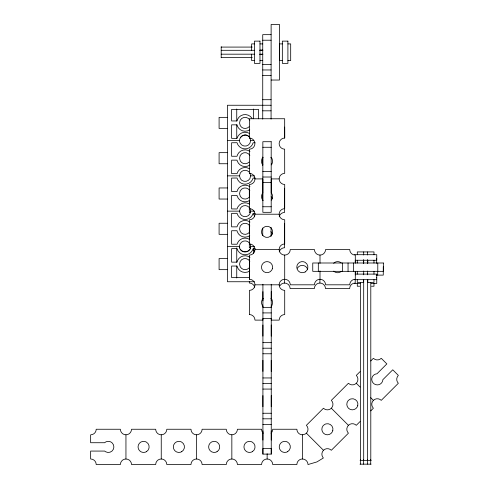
<?xml version="1.0" encoding="UTF-8"?>
<svg xmlns="http://www.w3.org/2000/svg" width="489" height="489" viewBox="0 0 489 489"><rect width="100%" height="100%" fill="white"/><g stroke="black" fill="none" stroke-linecap="round" stroke-linejoin="round"><path stroke-width="0.73" d="M249.317 242.446L249.317 247.74A5.556 5.556 0 0 1 250.759 247.929M249.317 233.381L249.317 225.068M249.317 207.153L249.317 212.44A5.556 5.556 0 0 1 250.759 212.629M249.317 197.324L249.317 189.769M262.911 454.11L262.911 318.473L271.248 318.473L271.248 377.954L271.248 454.11L262.911 454.11L262.911 448.547L271.248 448.547L271.248 454.11M262.911 284.262L262.911 307.355L271.248 307.355L271.248 284.262M284.616 223.559L284.616 247.74A5.556 5.556 0 0 0 279.25 251.859M284.616 188.259L284.616 212.44A5.556 5.556 0 0 0 279.25 216.56M271.927 305.191L271.248 306.096L271.248 320.118L279.17 320.118A5.556 5.556 0 0 1 284.708 314.555L284.708 290.374A5.556 5.556 0 0 1 279.152 284.818A5.556 5.556 0 0 1 284.708 279.262L284.702 255.075A5.556 5.556 0 0 1 279.14 249.512L254.958 249.512A5.556 5.556 0 0 0 249.402 243.956L249.402 219.775A5.556 5.556 0 0 0 254.958 214.213L279.14 214.213A5.556 5.556 0 0 1 284.702 208.656L284.702 184.475A5.556 5.556 0 0 1 279.14 178.913L271.218 178.913L271.218 192.953L271.829 193.73A5.556 5.556 0 0 1 271.896 199.286L271.218 200.19M284.708 279.262A5.556 5.556 0 0 1 290.27 284.818L314.439 284.812A5.556 5.556 0 0 1 320.002 279.256L320.002 270.943M320.002 263.382L320.002 255.075A5.556 5.556 0 0 0 325.558 249.512L349.739 249.512A5.556 5.556 0 0 0 355.295 255.075L355.295 262.996L355.295 260.111M263.168 200.545A5.556 5.556 0 0 1 262.202 193.846L262.88 192.935L262.88 178.913L254.958 178.913A5.556 5.556 0 0 0 249.402 173.357L249.402 149.176A5.556 5.556 0 0 0 254.922 143.619A5.556 5.556 0 0 0 249.359 138.057L249.366 136.596M279.14 178.913A5.556 5.556 0 0 1 284.702 173.357L284.659 149.176A5.556 5.556 0 0 1 279.14 143.619A5.556 5.556 0 0 1 284.702 138.057L284.677 118.741L249.384 118.741L249.402 138.057M249.781 243.479A5.556 5.556 0 0 0 240.16 243.858C235.771 254.054 253.919 254.457 250.123 244.219M249.897 137.77L250.643 140.551L249.897 143.326A5.556 5.556 0 0 1 240.27 143.326C236.755 137.867 245.282 131.792 249.249 136.926M249.897 173.069L250.643 175.851L249.897 178.626A5.556 5.556 0 0 1 240.27 178.626L239.524 175.851L240.27 173.069A5.556 5.556 0 0 1 249.011 171.914M249.897 208.369L250.643 211.144L249.897 213.925A5.556 5.556 0 0 1 240.27 213.925L239.524 211.144L240.27 208.369A5.556 5.556 0 0 1 249.011 207.214M250.454 247.886L250.643 246.444L254.402 246.444M262.202 158.546L263.07 157.385M271.218 164.891L271.896 163.986M262.232 299.745L263.1 298.583M360.032 387.001L356.292 383.26A5.556 5.556 0 0 1 348.431 383.26L331.334 400.363A5.556 5.556 0 0 1 331.334 408.223L348.431 425.32A5.556 5.556 0 0 0 348.431 433.181L331.334 450.283A5.556 5.556 0 0 0 323.474 450.283C321.42 452.319 321.322 455.907 323.357 457.991L316.945 461.909L308.003 464.55C308.021 461.573 305.417 458.975 302.44 458.994A5.556 5.556 0 0 0 297.074 463.114L296.884 464.55L272.703 464.55A5.556 5.556 0 0 0 267.141 458.994L267.141 453.7M360.032 371.658L356.292 375.399A5.556 5.556 0 0 1 356.292 383.26M370.717 360.974L373.394 358.303A5.556 5.556 0 0 0 381.255 358.303L386.854 363.902L376.94 373.816L375.821 373.981A5.556 5.556 0 0 0 371.933 377.954L371.762 379.397A5.556 5.556 0 0 0 377.392 384.892L378.828 384.684A5.556 5.556 0 0 0 382.71 380.705L382.826 379.721L392.753 369.8L398.352 375.399A5.556 5.556 0 0 0 398.352 383.26L381.255 400.363A5.556 5.556 0 0 0 373.394 400.363L370.717 397.691M360.032 421.579L356.292 425.32A5.556 5.556 0 0 0 348.431 425.32M370.717 410.894L373.394 408.223A5.556 5.556 0 0 1 373.394 400.363M333.669 263.278L334.812 262.385A5.556 5.556 0 0 1 340.368 262.318L341.273 262.996M341.261 271.334L340.485 271.945A5.556 5.556 0 0 1 334.928 272.012L333.767 271.138M331.334 408.223L330.179 409.104A5.556 5.556 0 0 1 323.474 408.223L306.371 425.32A5.556 5.556 0 0 1 306.371 433.181L323.474 450.283M306.371 433.181L305.222 434.067L302.44 434.813A5.556 5.556 0 0 1 296.884 429.25L272.703 429.25A5.556 5.556 0 0 1 271.071 433.181M271.071 34.664L262.734 34.664L262.734 119.133M262.734 40.22L271.071 40.22M254.421 43.906L251.639 43.906L251.639 50.3M259.977 43.906L262.758 43.906M282.342 43.906L279.567 43.906L279.567 60.581L282.342 60.581M287.905 43.906L290.686 43.906L290.686 60.581L287.905 60.581M221.199 47.085L252.275 47.085M259.977 50.086L262.758 50.086M221.199 50.3L254.549 50.3M259.726 50.3L262.886 50.3M221.199 54.187L254.549 54.187M259.726 54.187L262.886 54.187M259.977 54.401L262.758 54.401M221.199 57.402L252.275 57.402M254.421 60.581L251.639 60.581L251.639 54.187M259.977 60.581L262.758 60.581M262.734 64.401L271.071 64.401M262.734 69.964L271.071 69.964M262.734 75.52L271.071 75.52M271.132 80.037L279.47 80.037L279.47 24.45L271.132 24.45L271.071 119.133M262.734 99.701L271.071 99.701M271.071 105.257L227.434 105.251L227.434 281.743L254.469 281.743M262.734 110.82L271.071 110.82M227.434 117.354L219.096 117.354L219.096 128.442L227.434 128.442M227.434 140.551L239.524 140.551M250.643 140.551L253.663 140.551M255.154 142.77L253.106 142.77L252.306 144.72A8.337 8.337 0 0 1 237.862 144.72L237.024 142.709L231.603 142.77L231.603 156.254L237.018 156.254L237.581 154.561A8.337 8.337 0 0 1 249.971 151.443M262.85 147.275L271.193 147.275M227.434 152.654L219.096 152.654L219.096 163.742L227.434 163.742M262.85 171.456L271.193 171.456M227.434 175.851L239.524 175.851M250.643 175.851L254.421 175.851M262.85 177.018L271.193 177.018M255.154 178.069L253.106 178.069L252.306 180.019A8.337 8.337 0 0 1 237.862 180.019L237.024 178.008L231.603 178.069L231.603 191.554L237.018 191.554L237.581 189.86A8.337 8.337 0 0 1 249.971 186.743M262.85 182.574L271.193 182.574M227.434 187.953L219.096 187.953L219.096 199.041L227.434 199.041M262.85 206.755L271.193 206.755M227.434 211.144L239.524 211.144M250.643 211.144L254.421 211.144M227.434 223.253L219.096 223.253L219.096 234.341L227.434 234.341M227.434 246.444L239.549 246.444L239.714 247.886M354.519 254.702L376.756 254.702L376.756 260.258L356.01 260.258M376.292 258.485L376.671 258.485L376.671 263.351M227.434 258.534L219.096 258.534L219.096 269.653L227.434 269.653M356.01 274.109L376.756 274.109L376.756 283.455L371.194 283.455M376.2 275.118L383.272 275.118L383.272 266.78M249.573 277.575L231.603 277.575L231.603 266.04L237.043 266.04L237.202 266.829A8.337 8.337 0 0 0 249.757 270.998M376.377 277.893L376.756 277.893M354.519 279.671L376.756 279.671M363.694 282.453L357.3 282.453L357.3 279.671M367.581 282.453L373.975 282.453L373.975 279.671M354.519 283.455L360.075 283.455M254.958 249.512A5.556 5.556 0 0 1 249.402 255.075L249.402 279.256A5.556 5.556 0 0 1 254.971 284.818L279.14 284.812M359.739 286.23L357.3 286.23L357.3 283.455M371.53 286.23L373.975 286.23L373.975 283.455M262.911 312.911L271.248 312.911M262.911 342.655L271.248 342.655M262.911 348.211L271.248 348.211M262.911 353.773L271.248 353.773M262.911 377.954L271.248 377.954M262.911 383.51L271.248 383.51M262.911 389.073L271.248 389.073M262.911 413.254L271.248 413.254M262.911 418.81L271.248 418.81M262.911 424.366L271.248 424.366M360.075 460.381L371.194 460.381M359.996 464.165L371.114 464.165M255.172 213.326L253.137 213.302L252.306 215.313A8.337 8.337 0 0 1 237.862 215.313L237.024 213.302L231.603 213.369L231.603 226.853L237.018 226.853L237.581 225.154A8.337 8.337 0 0 1 249.971 222.043M255.172 248.626L253.137 248.601L252.306 250.612A8.337 8.337 0 0 1 237.862 250.612L237.024 248.601L231.603 248.669L231.603 262.147L237.018 262.147L237.581 260.454A8.337 8.337 0 0 1 249.971 257.342M262.269 164.102L262.88 164.879M271.138 196.737L271.75 197.513A5.556 5.556 0 0 1 272.318 198.846M249.414 314.555A5.556 5.556 0 0 1 254.971 320.118L262.911 320.118L262.911 306.083L262.3 305.307A5.556 5.556 0 0 1 263.18 298.492M271.181 157.641L271.86 158.546M271.23 298.84L271.908 299.745M262.214 305.191L262.893 306.096M284.677 127.079L284.702 138.057M249.433 279.262L249.414 259.94M377.789 262.996L377.789 271.334M377.71 271.328L377.71 275.118M373.975 254.702L373.975 251.921L357.3 251.921L357.3 254.702M373.975 260.258L373.975 263.039M373.975 271.334L373.975 274.109M370.796 282.465L370.796 460.381M370.717 459.581L370.717 464.165M367.795 260.258L367.795 263.039M367.795 279.671L367.795 282.453M367.581 251.921L367.581 254.977M367.581 259.555L367.581 263.375M367.581 271.01L367.581 274.83M367.581 279.408L367.581 460.381M367.502 459.581L367.502 464.165M363.694 251.921L363.694 254.977M363.694 259.555L363.694 263.375M363.694 271.01L363.694 274.83M363.694 279.408L363.694 460.381M363.608 459.581L363.608 464.165M363.48 260.258L363.48 263.039M363.48 279.671L363.48 282.453M360.479 282.465L360.479 460.381M360.393 459.581L360.393 464.165M357.3 260.258L357.3 263.039M357.3 271.334L357.3 274.109M355.295 274.934L355.295 271.334L355.295 279.256A5.556 5.556 0 0 0 349.739 284.812L325.558 284.812A5.556 5.556 0 0 0 320.002 279.256M355.216 279.439L355.216 283.039A5.556 5.556 0 0 0 349.659 288.596L325.478 288.596A5.556 5.556 0 0 0 319.916 283.039L319.916 279.262M353.608 262.996L353.608 271.334M348.052 262.996L348.052 271.334M342.496 262.996L342.496 271.334M318.315 262.996L318.315 271.334M302.44 434.813L302.44 458.994M284.616 279.262L284.616 283.039M271.248 291.652L271.248 300.821M271.248 325.002L271.248 336.12M271.248 360.301L271.248 371.42M271.248 395.601L271.248 406.72M271.248 430.901L271.248 440.088M271.071 227.299L271.071 236.37M262.911 291.652L262.911 300.821M262.911 325.002L262.911 336.12M262.911 360.301L262.911 371.42M262.911 395.601L262.911 406.72M262.911 430.901L262.911 440.088M262.734 157.073L262.734 165.331M262.734 192.752L262.734 200.307M262.734 228.057L262.734 235.612M258.565 118.79L258.565 109.42L231.603 109.42L231.603 120.954L237.018 120.954L237.581 119.261A8.337 8.337 0 0 1 251.982 118.222M253.418 109.004L253.418 118.766M253.418 247.947L253.418 253.204M249.433 314.555L249.414 290.374A5.556 5.556 0 0 0 254.971 284.818M249.317 200.349L249.317 204.127M249.317 235.649L249.317 239.427M249.317 281.523L249.317 283.039A5.556 5.556 0 0 1 254.69 287.159M236.743 109.004L236.743 121.021M236.743 124.774L236.743 138.295M236.743 247.947L236.743 262.22M236.743 265.973L236.743 277.99M196.547 434.813A5.556 5.556 0 0 0 202.104 429.25L226.285 429.25A5.556 5.556 0 0 0 231.841 434.813L231.841 458.994A5.556 5.556 0 0 0 226.285 464.55L202.104 464.55A5.556 5.556 0 0 0 196.547 458.994L196.547 434.813A5.556 5.556 0 0 1 190.985 429.25L166.804 429.25A5.556 5.556 0 0 1 161.248 434.813L161.248 458.994A5.556 5.556 0 0 0 155.685 464.55L131.504 464.55A5.556 5.556 0 0 0 125.948 458.994L125.948 434.813A5.556 5.556 0 0 1 120.386 429.25L96.205 429.25A5.556 5.556 0 0 1 90.648 434.813L90.648 442.728L104.683 442.728L105.459 442.123A5.556 5.556 0 0 1 111.021 442.056L112.183 442.924A5.556 5.556 0 0 1 105.575 451.75L104.67 451.072L90.648 451.072L90.648 458.994A5.556 5.556 0 0 1 96.205 464.55L120.386 464.55A5.556 5.556 0 0 1 125.948 458.994M221.199 46.687L221.199 57.806M125.948 434.813A5.556 5.556 0 0 0 131.504 429.25L155.685 429.25A5.556 5.556 0 0 0 161.248 434.813M161.248 458.994A5.556 5.556 0 0 1 166.804 464.55L190.985 464.55A5.556 5.556 0 0 1 196.547 458.994M231.841 458.994A5.556 5.556 0 0 1 237.403 464.55L261.584 464.55A5.556 5.556 0 0 1 267.141 458.994M263.21 433.181A5.556 5.556 0 0 1 261.584 429.25L237.403 429.25A5.556 5.556 0 0 1 231.841 434.813M270.943 298.492A5.556 5.556 0 0 1 271.841 305.307M279.806 285.814A5.556 5.556 0 0 1 290.179 288.596L314.36 288.596A5.556 5.556 0 0 1 319.916 283.039M297.422 268.229A5.556 5.556 0 0 1 303.645 265.558L304.989 266.102A5.556 5.556 0 0 1 307.618 269.445M253.253 214.066A5.556 5.556 0 0 1 254.69 216.56M270.851 231.67A5.556 5.556 0 0 1 272.318 234.145M253.253 249.366A5.556 5.556 0 0 1 254.69 251.859M270.894 157.287A5.556 5.556 0 0 1 271.792 164.102M262.232 164.102A5.556 5.556 0 0 1 262.165 158.546M254.958 178.913A5.556 5.556 0 0 1 249.402 184.475L249.402 208.656A5.556 5.556 0 0 1 254.958 214.213M320.002 255.075A5.556 5.556 0 0 1 314.439 249.512L290.258 249.512A5.556 5.556 0 0 1 284.702 255.075M279.14 249.512A5.556 5.556 0 0 1 284.702 243.956L284.702 219.775A5.556 5.556 0 0 1 279.14 214.213M249.066 232.672A5.556 5.556 0 0 1 240.307 231.639L239.524 228.87L240.233 226.083A5.556 5.556 0 0 1 249.861 225.955M249.897 249.225A5.556 5.556 0 0 1 240.27 249.225M249.066 267.972A5.556 5.556 0 0 1 240.307 266.939L239.524 264.17L240.233 261.377A5.556 5.556 0 0 1 249.861 261.254M249.249 133.326A8.337 8.337 0 0 0 237.862 136.382L237.024 138.393L231.603 138.326L231.603 124.842L237.043 124.842L237.202 125.63A8.337 8.337 0 0 0 249.757 129.799M240.27 137.77A5.556 5.556 0 0 1 249.011 136.62M249.488 239.365A8.337 8.337 0 0 0 237.342 243.339L237.116 244.219L231.603 244.219L231.603 230.741L237.043 230.741L237.202 231.529A8.337 8.337 0 0 0 249.757 235.698M249.066 197.373A5.556 5.556 0 0 1 240.307 196.34L239.524 193.571L240.233 190.783A5.556 5.556 0 0 1 249.861 190.655M249.249 168.626A8.337 8.337 0 0 0 237.862 171.676L237.024 173.687L231.603 173.626L231.603 160.141L237.043 160.141L237.202 160.93A8.337 8.337 0 0 0 249.757 165.099M249.249 203.925A8.337 8.337 0 0 0 237.862 206.975L237.024 208.986L231.603 208.925L231.603 195.441L237.043 195.441L237.202 196.23A8.337 8.337 0 0 0 249.757 200.398M249.066 126.779A5.556 5.556 0 0 1 240.307 125.74L239.524 122.971L240.233 120.184A5.556 5.556 0 0 1 249.861 120.056M249.066 162.079A5.556 5.556 0 0 1 240.307 161.04L239.524 158.271L240.233 155.484A5.556 5.556 0 0 1 249.861 155.355M272.434 233.235L271.896 234.586A5.556 5.556 0 0 1 262.269 234.702L261.701 233.369A5.556 5.556 0 0 1 266.982 226.303A5.556 5.556 0 0 1 272.434 233.235M272.434 268.534L271.896 269.885A5.556 5.556 0 0 1 262.269 270.001L261.701 268.669A5.556 5.556 0 0 1 266.982 261.603A5.556 5.556 0 0 1 272.434 268.534M332.789 430.626L332.251 431.97A5.556 5.556 0 0 1 323.516 433.23A5.556 5.556 0 0 1 324.568 424.47L325.9 423.902A5.556 5.556 0 0 1 332.789 430.626M357.746 405.662L357.208 407.013A5.556 5.556 0 0 1 348.48 408.266A5.556 5.556 0 0 1 349.525 399.513L350.857 398.938A5.556 5.556 0 0 1 357.746 405.662M305.185 271.945L303.852 272.514A5.556 5.556 0 0 1 296.792 267.232A5.556 5.556 0 0 1 303.724 261.774L305.069 262.318A5.556 5.556 0 0 1 305.185 271.945M146.431 451.683L145.099 452.252A5.556 5.556 0 0 1 138.039 446.97A5.556 5.556 0 0 1 144.97 441.512L146.315 442.056A5.556 5.556 0 0 1 146.431 451.683M181.731 451.683L180.398 452.252A5.556 5.556 0 0 1 173.338 446.97A5.556 5.556 0 0 1 180.27 441.512L181.615 442.056A5.556 5.556 0 0 1 181.731 451.683M217.03 451.683L215.698 452.252A5.556 5.556 0 0 1 208.638 446.97A5.556 5.556 0 0 1 215.57 441.512L216.914 442.056A5.556 5.556 0 0 1 217.03 451.683M252.33 451.683L250.998 452.252A5.556 5.556 0 0 1 243.938 446.97A5.556 5.556 0 0 1 250.869 441.512L252.214 442.056A5.556 5.556 0 0 1 252.33 451.683M287.63 451.683L286.297 452.252A5.556 5.556 0 0 1 279.231 446.97A5.556 5.556 0 0 1 286.169 441.512L287.514 442.056A5.556 5.556 0 0 1 287.63 451.683M259.977 41.125L254.421 41.125L254.421 63.362L259.977 63.362L259.977 41.125M287.905 41.125L282.342 41.125L282.342 63.362L287.905 63.362L287.905 41.125M271.193 141.718L262.85 141.718L262.85 212.318L271.193 212.318L271.193 141.718M383.352 262.996L312.752 262.996L312.752 271.334L383.352 271.334L383.352 262.996"/></g></svg>
